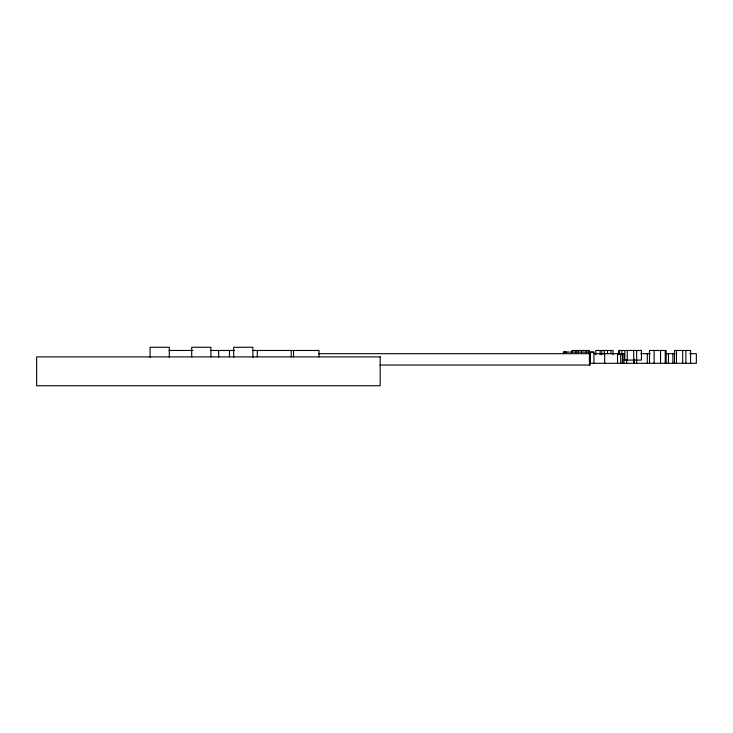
<?xml version="1.0" encoding="UTF-8"?>
<svg xmlns="http://www.w3.org/2000/svg" width="733" height="733" viewBox="0 0 733 733"><rect width="100%" height="100%" fill="white"/><g stroke="black" fill="none" stroke-linecap="round" stroke-linejoin="round"><path stroke-width="1.1" d="M168.938 350.475L192.953 350.475M210.27 350.475L234.688 350.475M252.427 350.475L319.029 350.475L319.029 356.889M563.439 353.682L563.439 352.078L566.792 352.078M593.913 363.293L593.913 352.152L590.147 352.152L590.147 363.293M318.479 353.682L590.239 353.682L590.239 365.043L379.841 365.043M593.913 353.682L624.589 353.682M640.807 353.682L650.208 353.682M665.537 353.682L675.111 353.682M689.643 353.682L696.35 353.682L696.35 363.293L590.065 363.293M623.893 360.086L641.439 360.086L641.439 350.475L618.661 350.475L618.661 354.745M563.439 352.078L593.913 352.152M690.587 363.293L690.587 350.475L674.479 350.475L674.479 363.293M685.877 350.475L685.877 363.293M682.67 350.475L682.67 363.293M676.477 350.475L676.477 363.293M672.876 353.682L672.876 363.293M668.441 353.682L668.441 363.293M666.15 363.293L666.15 350.475L649.502 350.475L649.502 363.293M665.252 350.475L665.252 363.293M660.543 350.475L660.543 363.293M654.129 350.475L654.129 363.293M647.294 353.682L647.294 363.293M636.675 350.475L636.638 363.293M634.357 359.023L634.357 363.293M633.688 350.475L633.733 363.293M627.283 350.475L627.283 360.086M626.669 360.086L626.669 363.293M624.809 350.475L624.809 360.086M623.893 353.682L623.893 363.293M622.427 353.682L622.427 363.293M621.877 350.475L621.877 354.745M620.704 353.682L620.704 363.293M619.477 350.475L619.477 354.745M617.516 353.682L617.516 363.293M613.054 354.745L613.054 350.475L595.819 350.475L595.819 354.745M610.919 350.475L610.919 353.682M607.52 350.475L607.52 353.682M604.698 353.682L604.698 363.293M604.313 350.475L604.313 354.745M601.802 350.475L601.802 354.745M600.144 350.475L600.144 354.745M589.433 352.61L589.433 350.475L571.951 350.475L571.951 352.61M589.424 353.682L589.424 365.043M588.452 350.475L588.452 352.61M586.29 350.475L586.29 352.61M581.654 350.475L581.654 352.61M578.456 350.475L578.456 352.61M575.946 350.475L575.946 352.61M293.539 350.475L293.539 356.889M291.221 350.475L291.221 356.889M257.301 350.475L257.301 356.889M252.903 357.447L252.903 347.268L233.671 347.268L233.671 357.447M229.484 350.475L229.484 356.889M218.645 350.475L218.645 357.301M210.912 356.889L210.912 347.268L191.689 347.268L191.689 356.889M169.314 357.447L169.314 347.268L150.091 347.268L150.091 357.447M380.189 356.889L36.65 356.889L36.65 385.732L380.189 385.732L380.189 356.889"/></g></svg>
